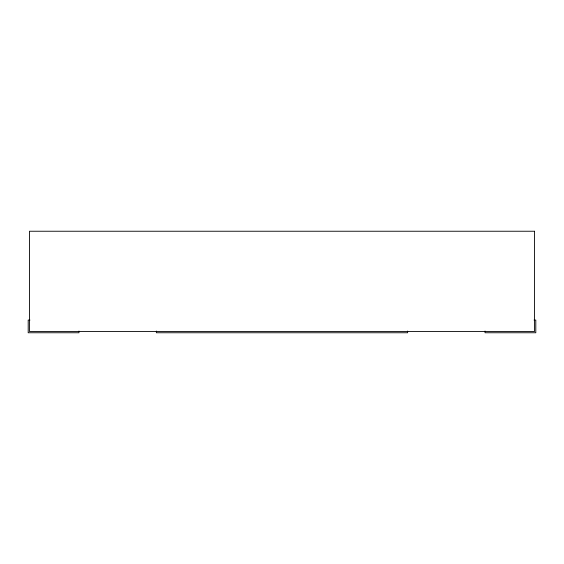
<?xml version="1.0" encoding="UTF-8"?>
<svg xmlns="http://www.w3.org/2000/svg" width="564" height="564" viewBox="0 0 564 564"><rect width="100%" height="100%" fill="white"/><g stroke="black" fill="none" stroke-linecap="round" stroke-linejoin="round"><path stroke-width="0.85" d="M29.948 320.07L28.2 320.07L28.2 332.76L78.96 332.76L78.96 331.068M534.052 320.07L535.8 320.07L535.8 332.76L485.04 332.76L485.04 331.068M407.631 331.068L407.631 332.76L156.369 332.76L156.369 331.068M534.531 231.24L29.469 231.24L29.469 331.491L534.531 331.491L534.531 231.24"/></g></svg>
